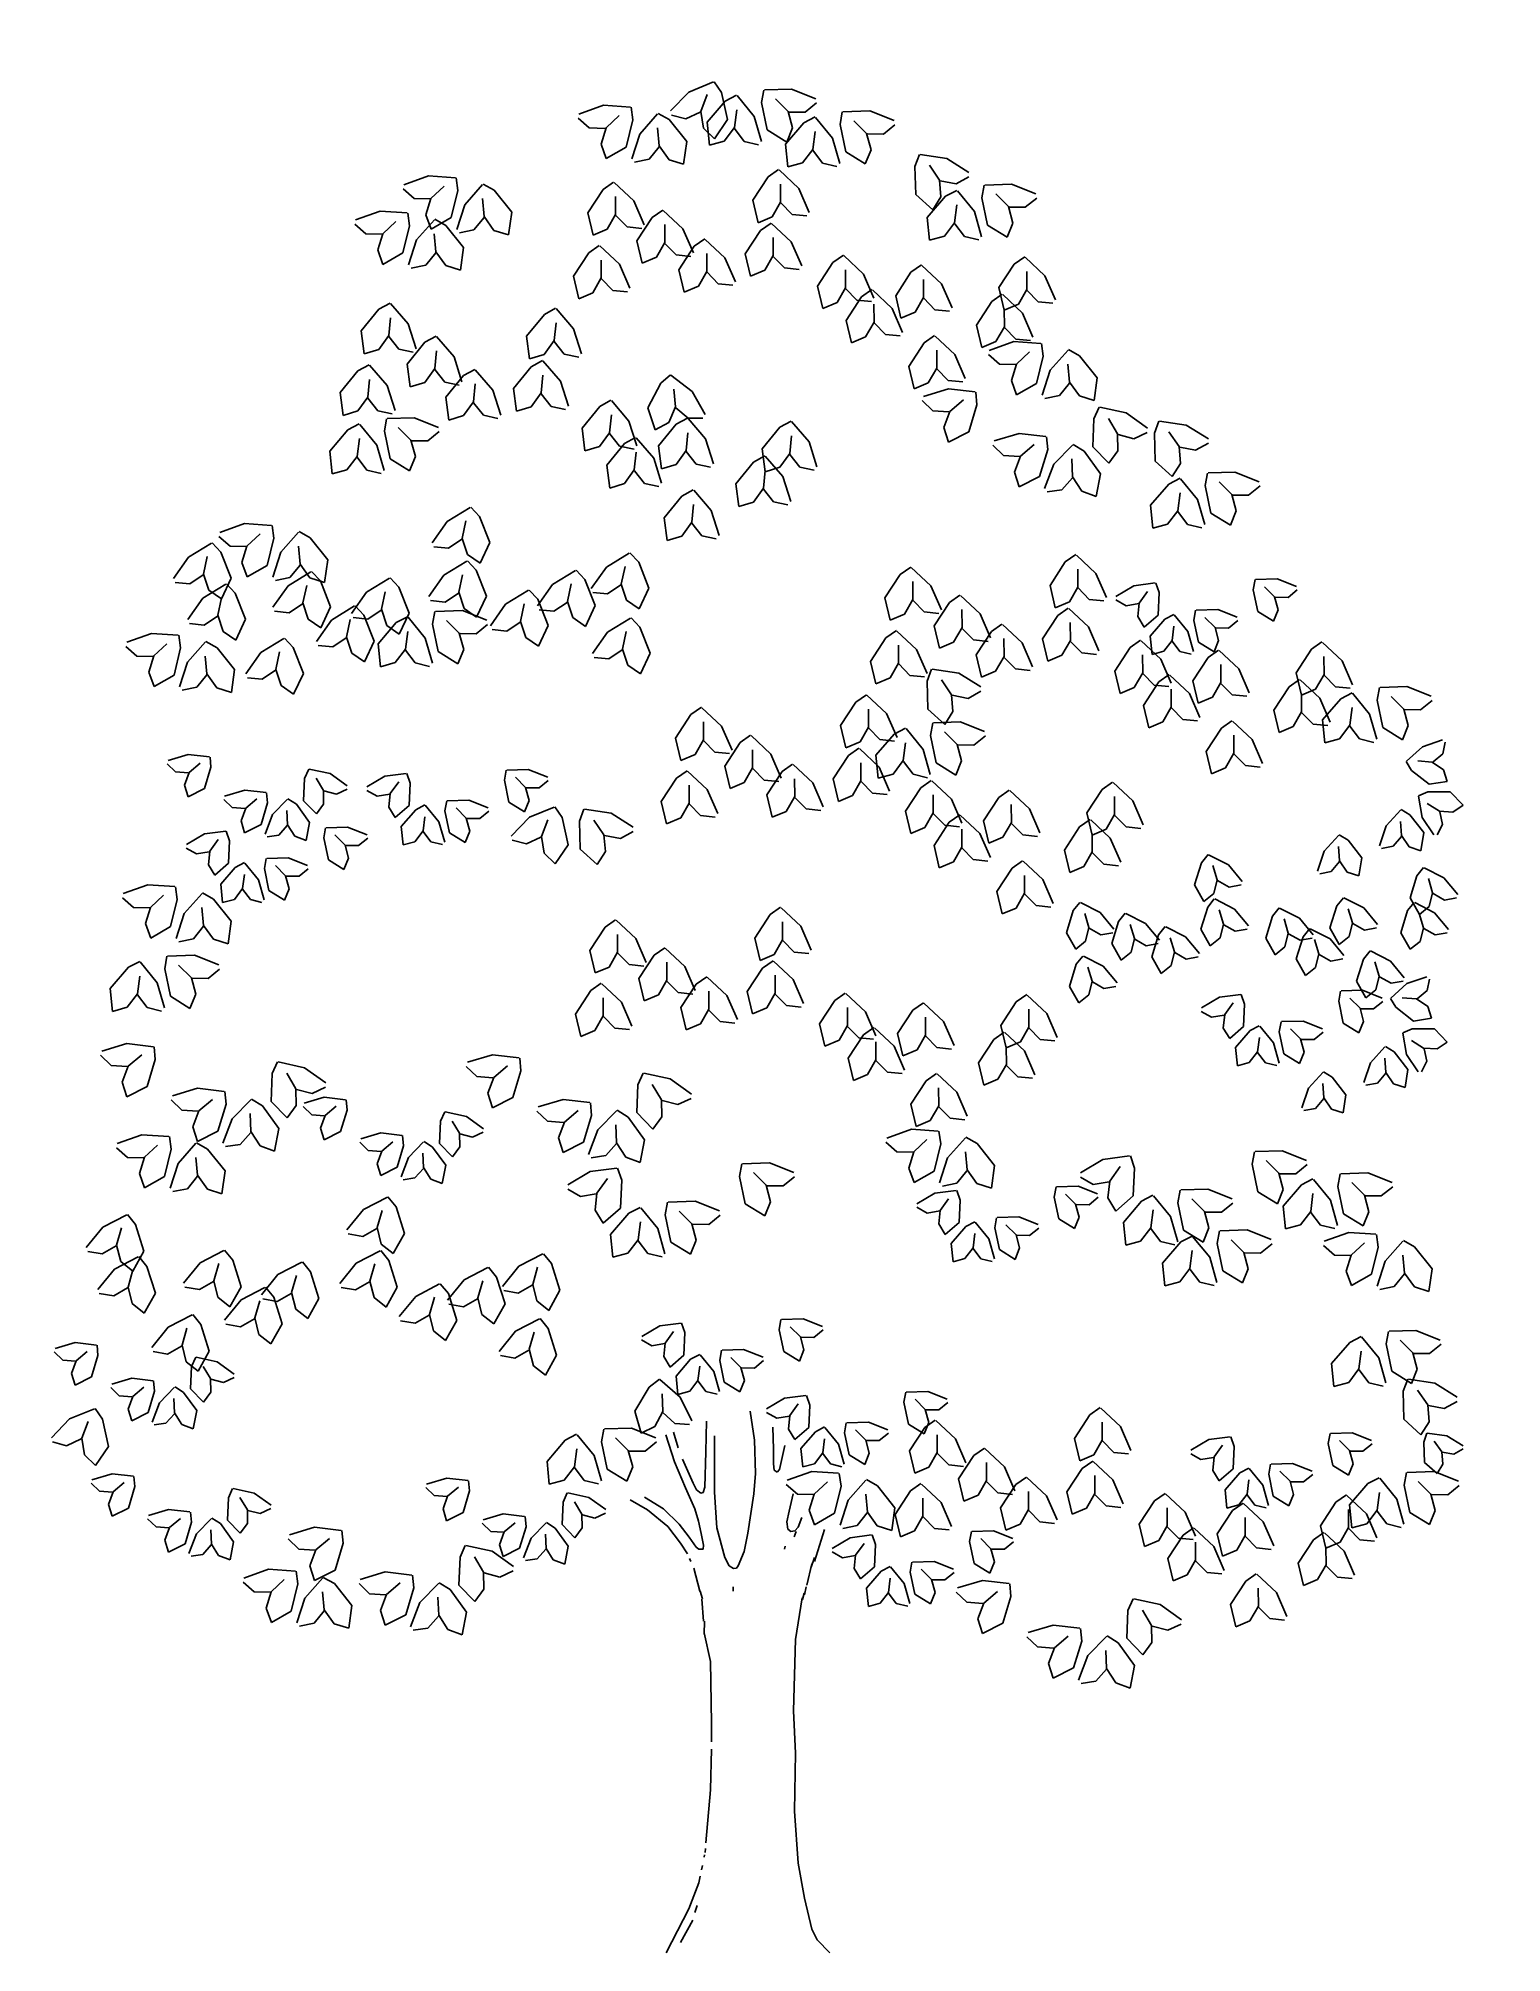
# Model space of a CAD drawing. Extents: x 259.83 to 265.57, y -48.35 to -40.85.
import ezdxf

# ---------------------------------------------------------------- set-up
doc = ezdxf.new("R2010")
doc.units = 0
doc.header["$MEASUREMENT"] = 0
doc.layers.get('0').update_dxf_attribs({"linetype": 'CONTINUOUS'})
doc.layers.add('L01', color=1, linetype='CONTINUOUS')

# ---------------------------------------------------------------- blocks, each defined once
blk = doc.blocks.new('LEAF')
for p, q in [((-4.95, -0.83), (-8.88, -3.28)), ((-0.24, -0.12), (-4.95, -0.83)), ((-1.87, -2.03), (-3.68, -4.64)), ((0.67, -2.24), (-0.12, -0.12)), ((0.55, -7.19), (0.67, -2.24)), ((-8.88, -4.04), (-6.59, -5.29)), ((-6.59, -5.29), (-3.8, -4.75)), ((-3.68, -4.64), (-3.93, -7.63)), ((-3.93, -7.63), (-2.47, -9.92)), ((-2.47, -9.92), (0.55, -7.19))]:
    blk.add_line(p, q)
blk = doc.blocks.new('LEAVES')
for p in [(-44.76, 11.07), (-45.24, 3.37), (-30.51, -0.47), (-0.1, -0.9), (-39.53, -9.45), (-25.76, -9.03), (-18.15, -6.89), (-4.37, -9.45), (3.7, -18.43), (12.73, -18.43), (22.71, -19.29), (18.43, -29.98)]:
    blk.add_blockref('LEAF', p)
blk = doc.blocks.new('LEAF-2')
at = {"xscale": -1, "rotation": 11.53269008712942}
blk.add_blockref('LEAF', (2.97, -2.38), dxfattribs=at)
for p in [(-18.53, -5.56), (-4.37, -9.88)]:
    blk.add_blockref('LEAF', p)
at = {"rotation": 52.43887045819142}
blk.add_blockref('LEAF', (0.4, -9.87), dxfattribs=at)
blk = doc.blocks.new('ARVORELV')
for p, q in [((-1.18, 91.05), (-0.37, 96.22)), ((-4.38, 93.33), (-4.52, 89.48)), ((5.92, 81.85), (5.92, 91.83)), ((7.36, 94.41), (7.46, 88.96)), ((12.38, 89.7), (13.21, 92.47)), ((14.54, 92.01), (13, 87.21)), ((-5.59, 85.87), (-6.52, 90.08)), ((-4.52, 89.48), (-4.52, 86.84)), ((-1.31, 85.15), (-1.18, 91.05)), ((7.46, 88.96), (7.67, 82.69)), ((-5.18, 85.39), (-5.59, 85.87)), ((-4.65, 85.75), (-5.18, 85.39)), ((-4.52, 86.84), (-4.65, 85.75)), ((-1.04, 81.54), (-1.31, 85.15)), ((9.72, 83.42), (11.6, 87.69)), ((13, 87.21), (11.05, 82.59)), ((-7.28, 78.48), (-7.99, 81.53)), ((0.03, 74.57), (-1.04, 81.54)), ((5.51, 75.48), (5.92, 81.85)), ((7.67, 82.69), (7.97, 81.76)), ((7.97, 81.76), (8.38, 81.67)), ((8.38, 81.67), (9.1, 82.22)), ((9.1, 82.22), (9.72, 83.42)), ((11.05, 82.59), (9.41, 78.9)), ((-6.87, 76.54), (-7.28, 78.48)), ((9.41, 78.9), (8.79, 76.68)), ((12.18, 76.13), (14.95, 78.9)), ((14.23, 75.76), (17.82, 78.72)), ((14.95, 78.9), (18.33, 80.93)), ((17.82, 78.72), (20.9, 80.47)), ((-13.57, 75.23), (-11.77, 69.56)), ((-9.54, 77.31), (-8.92, 75.62)), ((-8.92, 75.62), (-8.3, 74.98)), ((-8.56, 74.84), (-8.2, 73.92)), ((-8.3, 74.98), (-7.58, 74.88)), ((-7.58, 74.88), (-7.07, 75.25)), ((-7.07, 75.25), (-6.87, 76.54)), ((4.08, 70.22), (5.51, 75.48)), ((8.79, 76.68), (8.28, 74.47)), ((10.44, 73.82), (12.18, 76.13)), ((11.97, 72.81), (14.23, 75.76)), ((-6.59, 72.26), (-6.47, 71.72)), ((0.69, 71.32), (0.03, 74.57)), ((1.72, 68.74), (0.69, 71.32)), ((8.28, 74.47), (7.87, 72.44)), ((7.87, 72.44), (7.97, 71.7)), ((7.97, 71.7), (8.69, 71.7)), ((8.69, 71.7), (9.2, 72.07)), ((9.2, 72.07), (10.44, 73.82)), ((10.74, 70.87), (11.97, 72.81)), ((-11.23, 68.5), (-11.79, 70.26)), ((-11.31, 69.14), (-10.44, 65.32)), ((1.72, 68.74), (2.02, 68.37)), ((2.02, 68.37), (2.54, 68.28)), ((2.54, 68.28), (3.36, 68.74)), ((3.36, 68.74), (4.08, 70.22)), ((9.62, 68.34), (8.52, 64.27)), ((10.13, 69.52), (10.39, 70.06)), ((-10.34, 65.03), (-10.02, 63.65)), ((2.6, 65.05), (2.6, 64.25)), ((-9.67, 62.78), (-9.95, 63.89)), ((-9.64, 63.08), (-8.43, 55.72)), ((8.17, 62.87), (7.86, 58.96)), ((8.46, 64.29), (8.07, 62.89)), ((7.73, 58.93), (7.79, 56.67)), ((-8.43, 55.72), (-8.08, 43.04)), ((7.77, 56.88), (6.64, 51.82)), ((6.64, 51.82), (6.48, 40.86)), ((-8.08, 43.04), (-8.4, 35.53)), ((6.48, 40.86), (6.48, 37.54)), ((-8.4, 35.53), (-8.27, 25.27)), ((6.48, 36.24), (6.64, 29.02)), ((6.64, 29.02), (7.45, 19.66)), ((-8.27, 25.27), (-8.91, 16.04)), ((7.54, 18.66), (7.6, 17.91)), ((7.69, 17.53), (7.78, 17.08)), ((-8.91, 16.04), (-10.04, 9.83)), ((8.08, 15.64), (8.24, 14.88)), ((8.49, 13.71), (8.73, 12.57)), ((8.73, 12.57), (10.49, 7.95)), ((-10.04, 9.83), (-11.32, 4.35)), ((9.4, 7.31), (9.03, 8.52)), ((10.49, 7.95), (14.5, 0.16)), ((-11.32, 4.35), (-12.28, 2.47)), ((9.77, 5.95), (11.98, 1.98)), ((-12.28, 2.47), (-14.53, 0.16))]:
    blk.add_line(p, q)
for name, p, xscale, yscale, zscale, rotation in [('LEAVES', (-5.82, 317.32), 1.001760312284479, 1.001760312284479, 1.001760312284479, 34.53696991981932), ('LEAF', (-2.68, 330.56), 1.001760312284479, 1.001760312284479, 1.001760312284479, 349.6696833478148), ('LEAF', (2.02, 329.71), 1.001760312284479, 1.001760312284479, 1.001760312284479, 42.10855380600626), ('LEAF', (5.89, 332.07), -1.001760312284479, 1.001760312284479, 1.001760312284479, 346.2448856563361), ('LEAF', (-16.58, 326.69), 1.001760312284479, 1.001760312284479, 1.001760312284479, 349.6696833478148), ('LEAF', (-11.88, 325.85), 1.001760312284479, 1.001760312284479, 1.001760312284479, 42.10855380600626), ('LEAF', (15.91, 326.49), -1.001760312284479, 1.001760312284479, 1.001760312284479, 319.9121285665787), ('LEAF', (20.58, 327.5), -1.001760312284479, 1.001760312284479, 1.001760312284479, 12.3509990247701), ('LEAVES', (33.63, 292.7), 1.001760312284479, 1.001760312284479, 1.001760312284479, 40.61368272466007), ('LEAF', (51.62, 314.98), -1.001760312284479, 1.001760312284479, 1.001760312284479, 12.3509990247701), ('LEAF', (-41.73, 313.69), 1.001760312284479, 1.001760312284479, 1.001760312284479, 349.6696833478148), ('LEAF', (-37.03, 312.84), 1.001760312284479, 1.001760312284479, 1.001760312284479, 42.10855380600626), ('LEAF', (46.95, 313.96), -1.001760312284479, 1.001760312284479, 1.001760312284479, 319.9121285665787), ('LEAF', (60.18, 308.72), -1.001760312284479, 1.001760312284479, 1.001760312284479, 12.3509990247701), ('LEAF', (55.51, 307.7), -1.001760312284479, 1.001760312284479, 1.001760312284479, 319.9121285665787), ('LEAF', (-52.19, 285.6), -1.001760312284479, 1.001760312284479, 1.001760312284479, 12.3509990247701), ('LEAF-2', (-59.93, 277.44), -1.001760312284479, 1.001760312284479, 1.001760312284479, 15.29933587617431), ('LEAF', (-56.86, 284.59), -1.001760312284479, 1.001760312284479, 1.001760312284479, 319.9121285665787), ('LEAF', (13.81, 280.12), 1.001760312284479, 1.001760312284479, 1.001760312284479, 28.88419993602036), ('LEAVES', (49.34, 257.53), -1.001760312284479, 1.001760312284479, 1.001760312284479, 337.1397813469211), ('LEAF', (64.22, 272.27), 1.001760312284479, 1.001760312284479, 1.001760312284479, 349.6696833478148), ('LEAF', (68.93, 271.42), 1.001760312284479, 1.001760312284479, 1.001760312284479, 42.10855380600626), ('LEAVES', (-58.53, 249.04), 1.001760312284479, 1.001760312284479, 1.001760312284479, 34.53696991981932), ('LEAF', (-81.33, 262.64), 1.001760312284479, 1.001760312284479, 1.001760312284479, 349.6696833478148), ('LEAF', (-76.62, 261.79), 1.001760312284479, 1.001760312284479, 1.001760312284479, 42.10855380600626), ('LEAF', (84.26, 253.33), -1.001760312284479, 1.001760312284479, 1.001760312284479, 12.3509990247701), ('LEAF', (79.59, 252.32), -1.001760312284479, 1.001760312284479, 1.001760312284479, 319.9121285665787), ('LEAF-2', (-74.41, 245.44), 0.8014082498275832, 0.8014082498275832, 0.8014082498275832, 349.6696833478148), ('LEAVES', (-21.4, 224.19), 1.001760312284479, 1.001760312284479, 1.001760312284479, 34.53696991981932), ('LEAF', (55.66, 238.07), 1.001760312284479, 1.001760312284479, 1.001760312284479, 349.6696833478148), ('LEAF', (60.36, 237.23), 1.001760312284479, 1.001760312284479, 1.001760312284479, 42.10855380600626), ('LEAF', (100.78, 233.86), -1.001760312284479, 1.001760312284479, 1.001760312284479, 12.3509990247701), ('LEAF', (96.11, 232.85), -1.001760312284479, 1.001760312284479, 1.001760312284479, 319.9121285665787), ('LEAF', (-111.83, 224.59), 1.001760312284479, 1.001760312284479, 1.001760312284479, 349.6696833478148), ('LEAF', (-107.12, 223.74), 1.001760312284479, 1.001760312284479, 1.001760312284479, 42.10855380600626), ('LEAF-2', (-113.56, 211.34), -0.8014082498275832, 0.8014082498275832, 0.8014082498275832, 320.8332289453499), ('LEAF', (-32.63, 218.33), 1.001760312284479, 1.001760312284479, 1.001760312284479, 349.6696833478148), ('LEAF', (-27.93, 217.48), 1.001760312284479, 1.001760312284479, 1.001760312284479, 42.10855380600626), ('LEAF-2', (79.78, 212.63), -0.8014082498275832, 0.8014082498275832, 0.8014082498275832, 15.29933587617431), ('LEAF-2', (58.4, 211.66), 0.8014082498275832, 0.8014082498275832, 0.8014082498275832, 349.6696833478148), ('LEAVES', (-81.68, 195.74), 0.8281294819018381, 0.8281294819018381, 0.8281294819018381, 18.45699448837813), ('LEAVES', (-6.17, 186.5), 1.001760312284479, 1.001760312284479, 1.001760312284479, 34.53696991981932), ('LEAF-2', (90.42, 201.43), 0.8014082498275832, 0.8014082498275832, 0.8014082498275832, 349.6696833478148), ('LEAF', (34.15, 203.48), -1.001760312284479, 1.001760312284479, 1.001760312284479, 346.2448856563361), ('LEAF', (101.38, 189.27), -1.001760312284479, 1.001760312284479, 1.001760312284479, 12.3509990247701), ('LEAF', (96.71, 188.26), -1.001760312284479, 1.001760312284479, 1.001760312284479, 319.9121285665787), ('LEAF', (103.17, 176.95), 1.001760312284479, 1.001760312284479, 1.001760312284479, 349.6696833478148), ('LEAF-2', (-110.77, 169.33), -0.8014082498275832, 0.8014082498275832, 0.8014082498275832, 320.8332289453499), ('LEAF-2', (-89.57, 172.48), 0.8014082498275832, 0.8014082498275832, 0.8014082498275832, 349.6696833478148), ('LEAF', (107.88, 176.11), 1.001760312284479, 1.001760312284479, 1.001760312284479, 42.10855380600626), ('LEAF-2', (85.78, 161.34), -1.001760312284479, 1.001760312284479, 1.001760312284479, 15.29933587617431), ('LEAF-2', (20.94, 159.36), -1.001760312284479, 1.001760312284479, 1.001760312284479, 15.29933587617431), ('LEAF-2', (55.65, 151.83), -0.8014082498275832, 0.8014082498275832, 0.8014082498275832, 15.29933587617431), ('LEAVES', (63.96, 135.21), -1.001760312284479, 1.001760312284479, 1.001760312284479, 341.1536349228601), ('LEAF-2', (-70.43, 144.44), 1.001760312284479, 1.001760312284479, 1.001760312284479, 349.6696833478148), ('LEAF', (-34, 145.93), -1.001760312284479, 1.001760312284479, 1.001760312284479, 12.3509990247701), ('LEAF-2', (20.49, 142.3), 1.001760312284479, 1.001760312284479, 1.001760312284479, 349.6696833478148), ('LEAF', (102.45, 144.96), -1.001760312284479, 1.001760312284479, 1.001760312284479, 12.3509990247701), ('LEAF', (-38.67, 144.92), -1.001760312284479, 1.001760312284479, 1.001760312284479, 319.9121285665787), ('LEAF', (97.78, 143.95), -1.001760312284479, 1.001760312284479, 1.001760312284479, 319.9121285665787), ('LEAF', (-104.87, 138.38), 1.001760312284479, 1.001760312284479, 1.001760312284479, 349.6696833478148), ('LEAF-2', (-39.12, 137.74), 0.8014082498275832, 0.8014082498275832, 0.8014082498275832, 349.6696833478148), ('LEAF', (-100.17, 137.53), 1.001760312284479, 1.001760312284479, 1.001760312284479, 42.10855380600626), ('LEAF', (-111.59, 127.63), -1.001760312284479, 1.001760312284479, 1.001760312284479, 12.3509990247701), ('LEAF', (-83.47, 128.26), 1.001760312284479, 1.001760312284479, 1.001760312284479, 349.6696833478148), ('LEAF', (-116.26, 126.61), -1.001760312284479, 1.001760312284479, 1.001760312284479, 319.9121285665787), ('LEAF', (-78.76, 127.42), 1.001760312284479, 1.001760312284479, 1.001760312284479, 42.10855380600626), ('LEAVES', (-62.86, 97.78), 1.001760312284479, 1.001760312284479, 1.001760312284479, 34.53696991981932), ('LEAF-2', (9.67, 114.22), 0.8014082498275832, 0.8014082498275832, 0.8014082498275832, 349.6696833478148), ('LEAF-2', (99.81, 108.33), -0.8014082498275832, 0.8014082498275832, 0.8014082498275832, 15.29933587617431), ('LEAF', (-113.43, 110.44), 1.001760312284479, 1.001760312284479, 1.001760312284479, 349.6696833478148), ('LEAF', (-108.73, 109.6), 1.001760312284479, 1.001760312284479, 1.001760312284479, 42.10855380600626), ('LEAF-2', (-12.46, 101.36), 0.8014082498275832, 0.8014082498275832, 0.8014082498275832, 349.6696833478148), ('LEAF', (15.74, 102.01), 1.001760312284479, 1.001760312284479, 1.001760312284479, 32.34470841264201), ('LEAF-2', (-87.7, 94.04), 0.8014082498275832, 0.8014082498275832, 0.8014082498275832, 349.6696833478148), ('LEAF', (115.67, 96.79), -1.001760312284479, 1.001760312284479, 1.001760312284479, 346.2448856563361), ('LEAF', (-120.29, 92.35), 0.7304653168363432, 0.7304653168363432, 0.7304653168363432, 359.1058425440298), ('LEAF', (25.69, 93.11), 1.001760312284479, 1.001760312284479, 1.001760312284479, 349.6696833478148), ('LEAF', (30.4, 92.26), 1.001760312284479, 1.001760312284479, 1.001760312284479, 42.10855380600626), ('LEAF-2', (33.93, 84.29), -0.8014082498275832, 0.8014082498275832, 0.8014082498275832, 15.29933587617431), ('LEAF-2', (93.27, 85.07), -0.8014082498275832, 0.8014082498275832, 0.8014082498275832, 15.29933587617431), ('LEAF', (-116.64, 85.4), 1.001760312284479, 1.001760312284479, 1.001760312284479, 349.6696833478148), ('LEAF', (-111.94, 84.55), 1.001760312284479, 1.001760312284479, 1.001760312284479, 42.10855380600626), ('LEAF', (-16.34, 85.24), -1.001760312284479, 1.001760312284479, 1.001760312284479, 12.3509990247701), ('LEAF', (-21.01, 84.23), -1.001760312284479, 1.001760312284479, 1.001760312284479, 319.9121285665787), ('LEAF-2', (52.49, 75.58), -1.001760312284479, 1.001760312284479, 1.001760312284479, 15.29933587617431), ('LEAF-2', (-24.11, 76.64), 0.8014082498275832, 0.8014082498275832, 0.8014082498275832, 349.6696833478148), ('LEAF-2', (-65.96, 66.15), -1.001760312284479, 1.001760312284479, 1.001760312284479, 15.29933587617431), ('LEAF', (79.98, 67.9), -1.001760312284479, 1.001760312284479, 1.001760312284479, 12.3509990247701), ('LEAF', (75.31, 66.89), -1.001760312284479, 1.001760312284479, 1.001760312284479, 319.9121285665787)]:
    blk.add_blockref(name, p, dxfattribs=dict(xscale=xscale, yscale=yscale, zscale=zscale, rotation=rotation))
at = {"xscale": 1.001760312284479, "yscale": 1.001760312284479, "zscale": 1.001760312284479}
for p in [(-30.29, 319.14), (-72.76, 271.87), (-32.42, 227.89), (29.23, 203.05), (-116.87, 101.96)]:
    blk.add_blockref('LEAF', p, dxfattribs=at)
blk = doc.blocks.new('A$C624C166C')
at = {"layer": 'L01', "xscale": 0.02302633691423327, "yscale": 0.02302633691423327, "zscale": 0.02302633691423327}
blk.add_blockref('ARVORELV', (2.9204, -0.0037), dxfattribs=at)

msp = doc.modelspace()

# ---------------------------------------------------------------- block references
at = {"layer": 'L01', "xscale": -0.96, "yscale": 0.96, "zscale": 0.96}
msp.add_blockref('A$C624C166C', (265.4179, -48.3537), dxfattribs=at)

doc.saveas('drawing.dxf')
